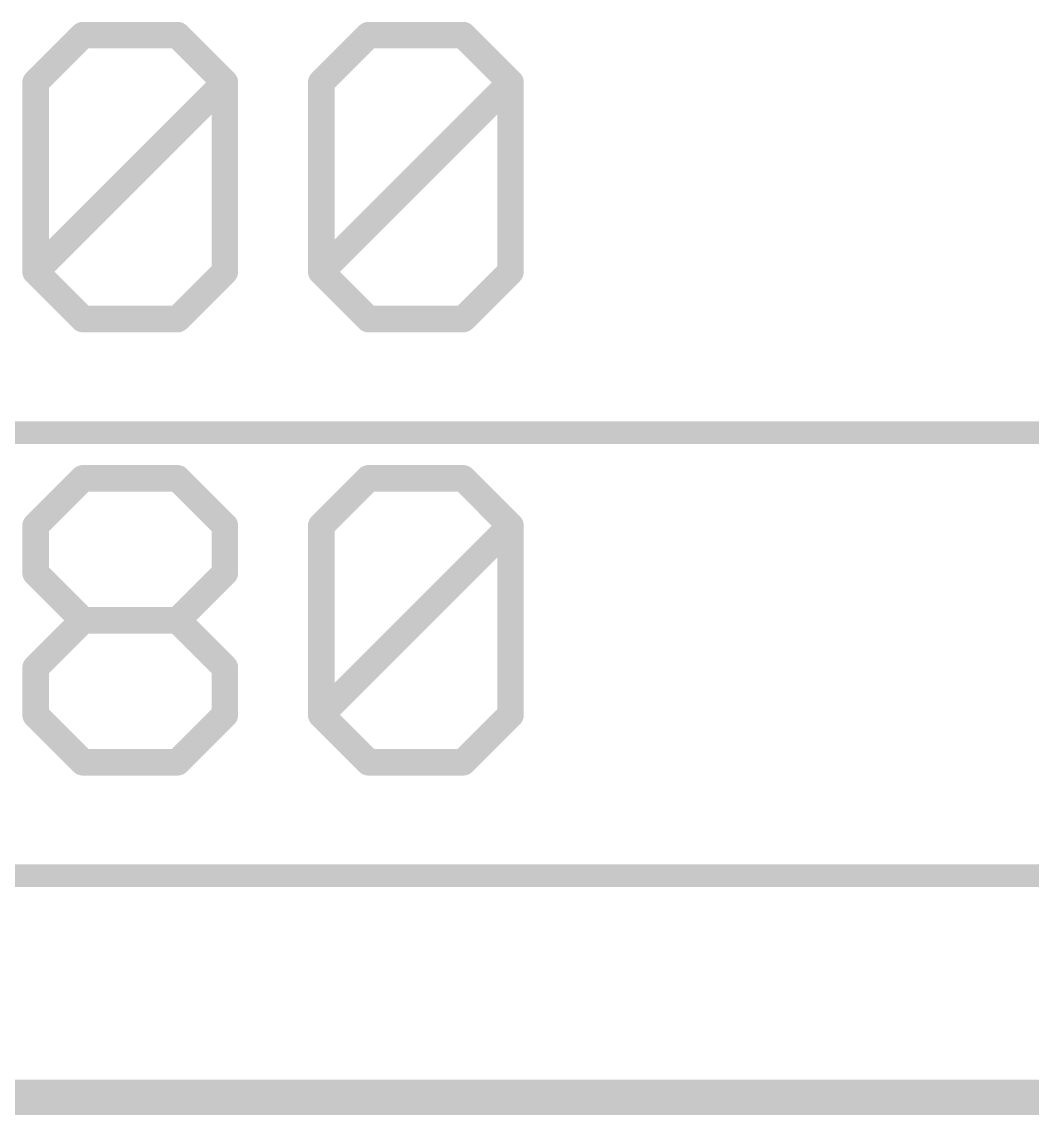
# Model space of a CAD drawing. Extents: x -41 to 66, y -21 to 32.
# Drawn here: x 12.67 to 18.46, y 25.3 to 31.56 of the extents above; entities that cross this region are included whole.
import ezdxf

# ---------------------------------------------------------------- set-up
doc = ezdxf.new("R2010")
doc.units = 0
for name, color, linetype in [('1', 12, 'CONTINUOUS'), ('16', 132, 'CONTINUOUS'), ('20', 53, 'CONTINUOUS'), ('47', 253, 'CONTINUOUS')]:
    doc.layers.add(name, color=color, linetype=linetype)

msp = doc.modelspace()

# ---------------------------------------------------------------- linework, layer by layer
at = {"layer": '1', "const_width": 0.2032}
msp.add_lwpolyline([(0, 25.4), (25.4, 25.4)], dxfattribs=at)
at = {"layer": '16', "const_width": 0.2032}
msp.add_lwpolyline([(0, 25.4), (25.4, 25.4)], dxfattribs=at)
at = {"layer": '20', "const_width": 0.2032}
msp.add_lwpolyline([(0, 25.4), (25.4, 25.4)], dxfattribs=at)
at = {"layer": '47'}
for points, const_width in [([(12.7505, 31.2165), (13.0217, 31.4877)], 0.1524), ([(13.0217, 31.4877), (13.564, 31.4877)], 0.1524), ([(13.564, 31.4877), (13.8352, 31.2165)], 0.1524), ([(14.3877, 31.2165), (14.6589, 31.4877)], 0.1524), ([(14.6589, 31.4877), (15.2012, 31.4877)], 0.1524), ([(15.2012, 31.4877), (15.4724, 31.2165)], 0.1524), ([(12.7505, 30.1319), (12.7505, 31.2165)], 0.1524), ([(12.7505, 30.1319), (13.8352, 31.2165)], 0.1524), ([(13.8352, 31.2165), (13.8352, 30.1319)], 0.1524), ([(14.3877, 30.1319), (14.3877, 31.2165)], 0.1524), ([(14.3877, 30.1319), (15.4724, 31.2165)], 0.1524), ([(15.4724, 31.2165), (15.4724, 30.1319)], 0.1524), ([(13.0217, 29.8607), (12.7505, 30.1319)], 0.1524), ([(13.8352, 30.1319), (13.564, 29.8607)], 0.1524), ([(14.6589, 29.8607), (14.3877, 30.1319)], 0.1524), ([(15.4724, 30.1319), (15.2012, 29.8607)], 0.1524), ([(13.564, 29.8607), (13.0217, 29.8607)], 0.1524), ([(15.2012, 29.8607), (14.6589, 29.8607)], 0.1524), ([(0.065, 29.21), (25.335, 29.21)], 0.13), ([(12.7505, 28.6765), (13.0217, 28.9477)], 0.1524), ([(13.0217, 28.9477), (13.564, 28.9477)], 0.1524), ([(13.564, 28.9477), (13.8352, 28.6765)], 0.1524), ([(14.3877, 28.6765), (14.6589, 28.9477)], 0.1524), ([(14.6589, 28.9477), (15.2012, 28.9477)], 0.1524), ([(15.2012, 28.9477), (15.4724, 28.6765)], 0.1524), ([(12.7505, 28.4054), (12.7505, 28.6765)], 0.1524), ([(13.8352, 28.6765), (13.8352, 28.4054)], 0.1524), ([(14.3877, 27.5919), (14.3877, 28.6765)], 0.1524), ([(14.3877, 27.5919), (15.4724, 28.6765)], 0.1524), ([(15.4724, 28.6765), (15.4724, 27.5919)], 0.1524), ([(13.0217, 28.1342), (12.7505, 28.4054)], 0.1524), ([(13.8352, 28.4054), (13.564, 28.1342)], 0.1524), ([(12.7505, 27.863), (13.0217, 28.1342)], 0.1524), ([(13.0217, 28.1342), (13.564, 28.1342)], 0.1524), ([(13.564, 28.1342), (13.8352, 27.863)], 0.1524), ([(12.7505, 27.5919), (12.7505, 27.863)], 0.1524), ([(13.8352, 27.863), (13.8352, 27.5919)], 0.1524), ([(13.0217, 27.3207), (12.7505, 27.5919)], 0.1524), ([(13.8352, 27.5919), (13.564, 27.3207)], 0.1524), ([(14.6589, 27.3207), (14.3877, 27.5919)], 0.1524), ([(15.4724, 27.5919), (15.2012, 27.3207)], 0.1524), ([(13.564, 27.3207), (13.0217, 27.3207)], 0.1524), ([(15.2012, 27.3207), (14.6589, 27.3207)], 0.1524), ([(2.605, 26.67), (22.795, 26.67)], 0.13)]:
    msp.add_lwpolyline(points, dxfattribs=dict(at, const_width=const_width))
at = {"layer": '47', "const_width": 0.0762}
for points in [[(13.0217, 31.5258, 1), (13.0217, 31.4496)], [(13.0486, 31.4607, 1), (12.9948, 31.5146)], [(13.591, 31.5146, 1), (13.5371, 31.4607)], [(13.564, 31.4496, 1), (13.564, 31.5258)], [(14.6589, 31.5258, 1), (14.6589, 31.4496)], [(14.6858, 31.4607, 1), (14.6319, 31.5146)], [(15.2281, 31.5146, 1), (15.1743, 31.4607)], [(15.2012, 31.4496, 1), (15.2012, 31.5258)], [(12.7886, 31.2165, 1), (12.7124, 31.2165)], [(12.7236, 31.2435, 1), (12.7775, 31.1896)], [(13.8733, 31.2165, 1), (13.7971, 31.2165)], [(13.8621, 31.1896, 1), (13.8083, 31.2435)], [(13.8083, 31.1896, 1), (13.8621, 31.2435)], [(14.4258, 31.2165, 1), (14.3496, 31.2165)], [(14.3608, 31.2435, 1), (14.4146, 31.1896)], [(15.5105, 31.2165, 1), (15.4343, 31.2165)], [(15.4993, 31.1896, 1), (15.4454, 31.2435)], [(15.4454, 31.1896, 1), (15.4993, 31.2435)], [(12.7775, 30.1588, 1), (12.7236, 30.1049)], [(13.8621, 30.1049, 1), (13.8083, 30.1588)], [(14.4146, 30.1588, 1), (14.3608, 30.1049)], [(15.4993, 30.1049, 1), (15.4454, 30.1588)], [(12.7236, 30.1588, 1), (12.7775, 30.1049)], [(12.7124, 30.1319, 1), (12.7886, 30.1319)], [(13.7971, 30.1319, 1), (13.8733, 30.1319)], [(14.3608, 30.1588, 1), (14.4146, 30.1049)], [(14.3496, 30.1319, 1), (14.4258, 30.1319)], [(15.4343, 30.1319, 1), (15.5105, 30.1319)], [(13.0217, 29.8988, 1), (13.0217, 29.8226)], [(12.9948, 29.8338, 1), (13.0486, 29.8876)], [(13.5371, 29.8876, 1), (13.591, 29.8338)], [(13.564, 29.8226, 1), (13.564, 29.8988)], [(14.6589, 29.8988, 1), (14.6589, 29.8226)], [(14.6319, 29.8338, 1), (14.6858, 29.8876)], [(15.1743, 29.8876, 1), (15.2281, 29.8338)], [(15.2012, 29.8226, 1), (15.2012, 29.8988)], [(13.0217, 28.9858, 1), (13.0217, 28.9096)], [(13.0486, 28.9207, 1), (12.9948, 28.9746)], [(13.591, 28.9746, 1), (13.5371, 28.9207)], [(13.564, 28.9096, 1), (13.564, 28.9858)], [(14.6589, 28.9858, 1), (14.6589, 28.9096)], [(14.6858, 28.9207, 1), (14.6319, 28.9746)], [(15.2281, 28.9746, 1), (15.1743, 28.9207)], [(15.2012, 28.9096, 1), (15.2012, 28.9858)], [(12.7886, 28.6765, 1), (12.7124, 28.6765)], [(12.7236, 28.7035, 1), (12.7775, 28.6496)], [(13.8733, 28.6765, 1), (13.7971, 28.6765)], [(13.8083, 28.6496, 1), (13.8621, 28.7035)], [(14.4258, 28.6765, 1), (14.3496, 28.6765)], [(14.3608, 28.7035, 1), (14.4146, 28.6496)], [(15.5105, 28.6765, 1), (15.4343, 28.6765)], [(15.4993, 28.6496, 1), (15.4454, 28.7035)], [(15.4454, 28.6496, 1), (15.4993, 28.7035)], [(12.7775, 28.4323, 1), (12.7236, 28.3784)], [(13.8621, 28.3784, 1), (13.8083, 28.4323)], [(12.7124, 28.4054, 1), (12.7886, 28.4054)], [(13.7971, 28.4054, 1), (13.8733, 28.4054)], [(13.0217, 28.1723, 1), (13.0217, 28.0961)], [(13.0486, 28.1073, 1), (12.9948, 28.1611)], [(12.9948, 28.1073, 1), (13.0486, 28.1611)], [(13.591, 28.1611, 1), (13.5371, 28.1073)], [(13.5371, 28.1611, 1), (13.591, 28.1073)], [(13.564, 28.0961, 1), (13.564, 28.1723)], [(12.7886, 27.863, 1), (12.7124, 27.863)], [(12.7236, 27.89, 1), (12.7775, 27.8361)], [(13.8733, 27.863, 1), (13.7971, 27.863)], [(13.8083, 27.8361, 1), (13.8621, 27.89)], [(12.7775, 27.6188, 1), (12.7236, 27.5649)], [(13.8621, 27.5649, 1), (13.8083, 27.6188)], [(14.4146, 27.6188, 1), (14.3608, 27.5649)], [(14.3608, 27.6188, 1), (14.4146, 27.5649)], [(15.4993, 27.5649, 1), (15.4454, 27.6188)], [(12.7124, 27.5919, 1), (12.7886, 27.5919)], [(13.7971, 27.5919, 1), (13.8733, 27.5919)], [(14.3496, 27.5919, 1), (14.4258, 27.5919)], [(15.4343, 27.5919, 1), (15.5105, 27.5919)], [(13.0217, 27.3588, 1), (13.0217, 27.2826)], [(12.9948, 27.2938, 1), (13.0486, 27.3476)], [(13.5371, 27.3476, 1), (13.591, 27.2938)], [(13.564, 27.2826, 1), (13.564, 27.3588)], [(14.6589, 27.3588, 1), (14.6589, 27.2826)], [(14.6319, 27.2938, 1), (14.6858, 27.3476)], [(15.1743, 27.3476, 1), (15.2281, 27.2938)], [(15.2012, 27.2826, 1), (15.2012, 27.3588)]]:
    msp.add_lwpolyline(points, format="xyb", dxfattribs=at)

doc.saveas('drawing.dxf')
